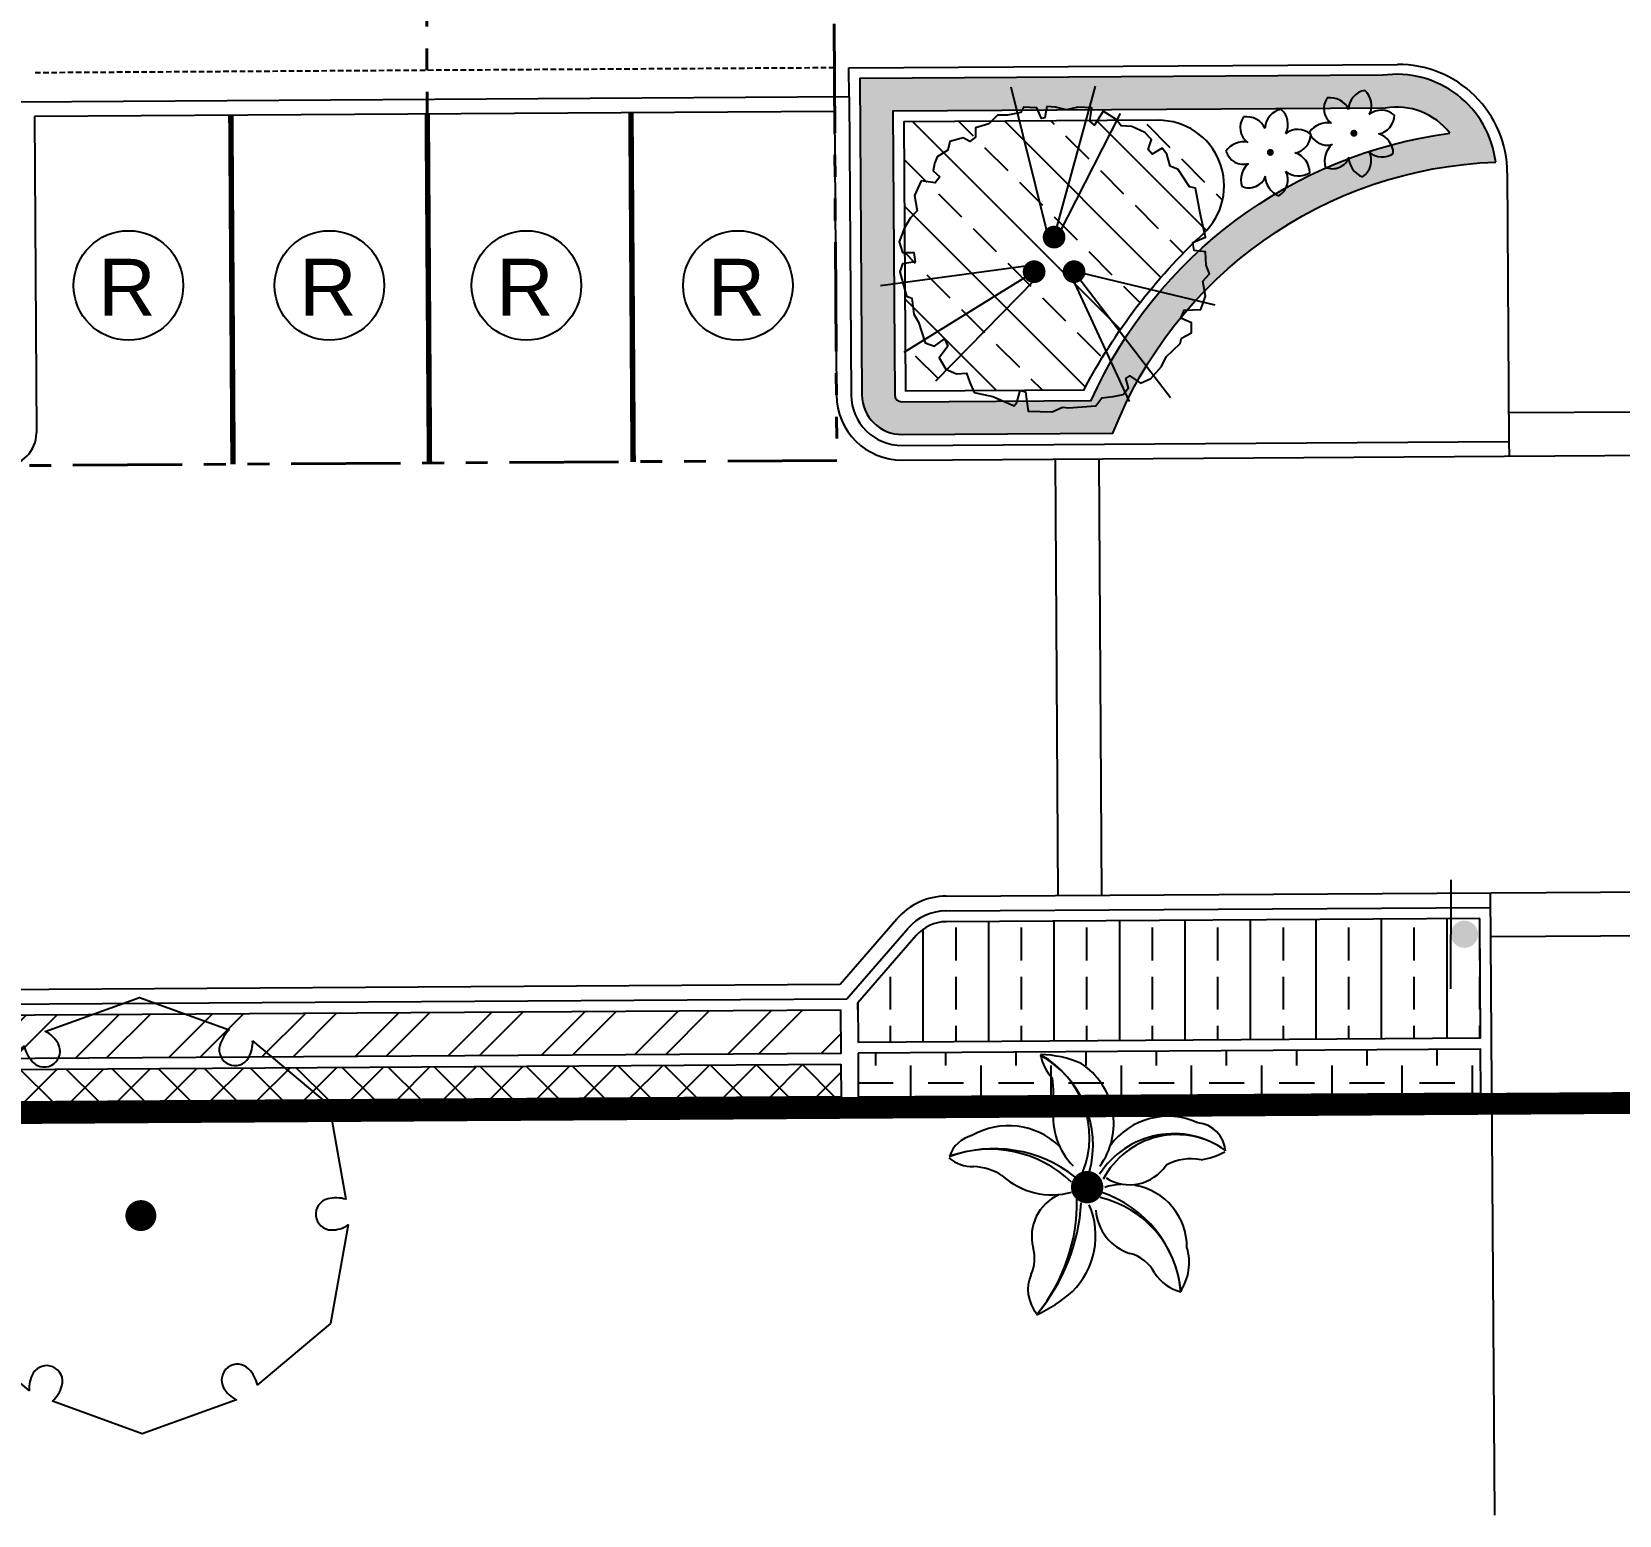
# Model space of a CAD drawing. Header units: feet. Extents: x 919634 to 928945, y 707022 to 708026.
# Drawn here: x 920524.6 to 920597.4, y 707036 to 707104 of the extents above; entities that cross this region are included whole.
import ezdxf
from ezdxf.enums import TextEntityAlignment as Align

# ---------------------------------------------------------------- set-up
doc = ezdxf.new("R2010")
doc.units = ezdxf.units.FT
doc.header["$LTSCALE"] = 20
doc.header["$MEASUREMENT"] = 0
for name, pattern in [('PHANTOM2', [1.25, 0.625, -0.125, 0.125, -0.125, 0.125, -0.125]), ('Site Plan$0$HIDDEN2', [0.1875, 0.125, -0.0625]), ('Site Plan$0$PHANTOM2', [1.25, 0.625, -0.125, 0.125, -0.125, 0.125, -0.125])]:
    doc.linetypes.add(name, pattern=pattern)
doc.layers.add('-u-site-propline', color=7, linetype='PHANTOM2', true_color=0xd10000)
for name, color, linetype in [('-u-site-xref', 7, 'Continuous'), ('L-002', 15, 'Continuous'), ('LK-SHRB-035M', 4, 'Continuous'), ('LK-SHRB-TRNK', 3, 'Continuous'), ('LK-TREE-013M', 6, 'Continuous'), ('LK-TREE-025M', 2, 'Continuous'), ('LK-TREE-035M', 123, 'Continuous'), ('LK-TREE-050M', 2, 'Continuous'), ('LK-TREE-TRNK', 32, 'Continuous'), ('LP-PATT-GRND', 251, 'Continuous'), ('LP-PATT-SHAR', 4, 'Continuous'), ('LP-SHAR-BRDR-CONT', 123, 'Continuous'), ('LP-SHRB', 7, 'Continuous'), ('LP-TREE', 15, 'Continuous'), ('Site Plan$0$-u-site-parking_overhang', 252, 'Site Plan$0$HIDDEN2'), ('Site Plan$0$SP-PARKING DESIGNATION', 254, 'Continuous'), ('Site Plan$0$SP-SIGNAGE', 4, 'Continuous')]:
    doc.layers.add(name, color=color, linetype=linetype)
for name, color, linetype, lineweight in [('Site Plan$0$SP-CURB', 3, 'Continuous', 25), ('Site Plan$0$SP-LOT LINES', 252, 'Site Plan$0$PHANTOM2', 40), ('Site Plan$0$SP-PARKING-STRIPE', 252, 'Continuous', 25), ('Site Plan$0$SP-SIDEWALK', 2, 'Continuous', 25)]:
    doc.layers.add(name, color=color, linetype=linetype, lineweight=lineweight)
doc.layers.get('-u-site-xref').off()
doc.styles.add('Site Plan$0$ARIAL', font='arial.ttf')

# ---------------------------------------------------------------- blocks, each defined once
blk = doc.blocks.new('Site Plan')
at = {"layer": 'Site Plan$0$SP-SIGNAGE'}
h = blk.add_hatch(color=256, dxfattribs=at)
edge = h.paths.add_edge_path()
edge.add_arc((920590.2769432904, 707062.6299350904), 0.6250000000000013, 629.8343584087904, 989.8343584087905)
at = {"layer": 'Site Plan$0$-u-site-parking_overhang', "ltscale": 0.1}
blk.add_line((920561.4048539554, 707102.3325791925, 0.01051827770672093), (920524.7388227654, 707102.1027405844, 0.01051827770672093), dxfattribs=at)
at = {"layer": 'Site Plan$0$SP-CURB'}
for p, q in [((920562.0831193626, 707101.0034713262), (920524.0771936765, 707100.7652336776)), ((920562.0831193626, 707101.0034713262), (920562.168733827, 707087.3454412459)), ((920561.4173905778, 707100.3326184845), (920524.7513593878, 707100.1027798767)), ((920524.7513593878, 707100.1027798767), (920524.842242691, 707085.6042147337)), ((920561.4173006304, 707100.3343359896), (920561.4987469898, 707087.3412414774)), ((920564.5132932166, 707085.0300921866), (920592.3156350178, 707085.20436934)), ((920564.5174929851, 707084.3601053491), (920626.1219970471, 707084.7462691361)), ((920592.3156350177, 707085.20436934), (920592.3198347862, 707084.5343825024)), ((920571.5173554627, 707084.4039835274), (920571.6427114588, 707064.4060079645)), ((920573.5173161705, 707084.4165201498), (920573.6426721667, 707064.4185445869)), ((920566.5199303075, 707064.3738961475), (920624.3705981399, 707064.7365292582)), ((920566.5153950973, 707063.7038545555), (920591.4671238689, 707063.8602628281)), ((920561.6680705692, 707060.3417724171), (920564.2739947229, 707063.3414281823)), ((920561.9751939983, 707059.6736844374), (920564.7797951482, 707062.9020354992)), ((920466.3365205397, 707059.744192858), (920561.6680705692, 707060.3417724171)), ((920466.0390333157, 707059.072314916), (920561.9751939983, 707059.6736844374))]:
    blk.add_line(p, q, dxfattribs=at)
for centre, radius, start, end in [((920564.4986880516, 707087.3600464109), 3, 180.3591501261928, 270.359150126181), ((920564.4986880516, 707087.3600464109), 2.33, 180.3591501263284, 270.3591501261737), ((920523.34227216, 707085.5948122668), 1.5, 270.359150126983, 0.3591501269830389), ((920566.5387352408, 707061.3739550855), 3, 90.35915012580013, 139.0178126883801), ((920566.5387352408, 707061.3739550855), 2.33, 90.35915012580013, 139.0178126883801)]:
    blk.add_arc(centre, radius, start, end, dxfattribs=at)
at = {"layer": 'Site Plan$0$SP-LOT LINES', "ltscale": 0.4}
for p, q in [((920542.8512336086, 707084.2255772054, 0.01051827770671735), (920542.2870856039, 707174.2238090605, 0.01051827770671735)), ((920560.9533894068, 707174.3408175596, 0.01051764219660962), (920561.5175374111, 707084.3425857045, 0.01051764219660962)), ((920561.5175374111, 707084.3425857045, 0.01051827770671735), (920466.1860730145, 707083.7450066822, 0.01051827770671735))]:
    blk.add_line(p, q, dxfattribs=at)
at = {"layer": 'Site Plan$0$SP-PARKING DESIGNATION'}
for centre in [(920529.0582215067, 707092.3593842747), (920538.2661731939, 707092.3593842747), (920547.2923888947, 707092.3593842747), (920556.9849649222, 707092.3593842747)]:
    blk.add_circle(centre, 2.510723853571849, dxfattribs=at)
at = {"layer": 'Site Plan$0$SP-PARKING-STRIPE', "const_width": 0.25}
for points in [[(920533.7511360481, 707100.1588874374), (920533.8515618765, 707084.1592789972)], [(920533.8515623563, 707084.1592026103), (920533.7511360486, 707100.1588874374)], [(920542.7509587632, 707100.2153772356), (920542.8513845915, 707084.2157687955)], [(920552.0841082458, 707100.2739592484), (920552.1845345541, 707084.274274422)]]:
    blk.add_lwpolyline(points, dxfattribs=at)
at = {"layer": 'Site Plan$0$SP-SIDEWALK'}
for p, q in [((920562.0748021253, 707102.3303157721), (920587.2065109739, 707102.4911922981)), ((920562.083208496, 707100.989251936), (920562.0748021253, 707102.3303157721)), ((920592.2384187705, 707097.5226362936), (920592.3156350179, 707085.2043693399)), ((920592.307298164, 707086.5343432103), (920598.3071802877, 707086.5719530772)), ((920591.6723311387, 707036.0066754128), (920591.4641988655, 707064.5202576561)), ((920591.476596198, 707062.520296075), (920599.4764420047, 707062.570442583))]:
    blk.add_line(p, q, dxfattribs=at)
blk.add_ellipse((920587.2385170008, 707097.4912947378), major_axis=(0.03134155576117337, -4.999901769682765), ratio=1, start_param=1.570796326794897, end_param=3.141725550493029, dxfattribs=at)
at = {"layer": 'Site Plan$0$SP-SIGNAGE'}
blk.add_line((920589.6447253003, 707060.1341273953), (920589.6591665039, 707065.1293565206), dxfattribs=at)
at = {"layer": 'Site Plan$0$SP-PARKING DESIGNATION', "style": 'Site Plan$0$ARIAL'}
for p in [(920528.9901818701, 707090.9804229245, 6.148252897075768e-08), (920538.1981335573, 707090.9804229245, 6.148252897075768e-08), (920547.2243492581, 707090.9804229245, 6.148252897075768e-08), (920556.9169252856, 707090.9804229245, 6.148252897075768e-08)]:
    blk.add_text('R', height=2.6, dxfattribs=at).set_placement(p, align=Align.CENTER)
blk = doc.blocks.new('TREE-DCID-208')
at = {"layer": 'LK-TREE-013M'}
for p, q in [((0.002221570140164886, 0.07526916604220446), (0.1384640377961546, 0.5735920751646688)), ((-0.08357114908488938, -0.01907001246294726), (-0.5703501843774461, -0.08595924322074211)), ((0.06807861270371518, -0.03879857771401873), (0.3865055728904849, -0.4537296575174707))]:
    blk.add_line(p, q, dxfattribs=at)
at = {"layer": 'LK-TREE-025M'}
for p, q in [((0.0169001688407775, 0.08193974536763449), (0.2215828070808925, 0.4828385083112892)), ((-0.06363547242332857, -0.03879857771402584), (-0.4940948966684005, -0.3050713589170471)), ((0.06975625504964, -0.03722901165738079), (0.5328601105064195, -0.1485639667604062))]:
    blk.add_line(p, q, dxfattribs=at)
at = {"layer": 'LK-TREE-035M'}
for p, q in [((-0.02005751114171517, 0.0867583569020951), (-0.1398999960654237, 0.5698059130878619)), ((-0.06325704160082068, -0.06793503654282063), (-0.3886505299504392, -0.4000236229624932)), ((0.06440541863156568, -0.06468155249014274), (0.2503172832317091, -0.4675737802074593))]:
    blk.add_line(p, q, dxfattribs=at)
at = {"layer": 'LK-TREE-050M'}
blk.add_lwpolyline([(-0.02219505694012014, 0.506330893438431), (-0.02876835268443756, 0.4691044196097351), (-0.03972384559159536, 0.4669146298792413), (-0.05506153566167882, 0.5019513075227309), (-0.09888350729042372, 0.5041411004805809), (-0.1076479016161898, 0.486622760045158), (-0.1514698732449347, 0.4778635914411211), (-0.1843363519664933, 0.4778635914411211), (-0.2128206335251832, 0.4493962894438184), (-0.2566426051539281, 0.4362575349240885), (-0.2566426051539281, 0.4056004399689357), (-0.2763624923868804, 0.3902718924913557), (-0.2982734833844347, 0.4034106470110856), (-0.3420954550131796, 0.3902718924913557), (-0.348668750757497, 0.361804590494053), (-0.3837263280605043, 0.3399066673702862), (-0.3924907223862419, 0.3180087410191703), (-0.3968729195491107, 0.2939210249375606), (-0.3749619337347383, 0.2742128915442876), (-0.3902996238048217, 0.2545047613783709), (-0.4363126940149868, 0.2610741370245577), (-0.4582236798293593, 0.2128987048613311), (-0.4494592855036217, 0.1625334765129054), (-0.4713702713179941, 0.1384457604312956), (-0.4910901585509464, 0.1055988757456561), (-0.5086189472024216, 0.05961323331292334), (-0.4976634542952638, 0.02457655244207757), (-0.4604147784108079, 0.02457655244207757), (-0.4560325812479391, -0.006080539285719055), (-0.4976634542952638, -0.01264991815926919), (-0.5064278486210014, -0.03892742719872189), (-0.484516862806629, -0.1199497472749442), (-0.4669880741551253, -0.1265191261484873), (-0.4604147784108079, -0.1790741442274069), (-0.4450770883407529, -0.2053516532668596), (-0.4231661025263804, -0.2732352188233591), (-0.3924907223862419, -0.284184180385239), (-0.3596242436646833, -0.2600964643036292), (-0.348668750757497, -0.284184180385239), (-0.3771530323161869, -0.3236004439444287), (-0.3552420465018145, -0.3608269177731245), (-0.3201844691988072, -0.3761554652506973), (-0.2873179904772485, -0.3739656722928544), (-0.2763624923868804, -0.4046227672480072), (-0.2610248023167969, -0.4374696519336538), (-0.1996740420365484, -0.4506084064533837), (-0.1295588874305622, -0.4812655014085294), (-0.1207944931047962, -0.4703165398466496), (-0.1098390001976099, -0.4309002762874599), (-0.0923102115461063, -0.4352798589758038), (-0.08573691580178888, -0.4834552943663795), (-0.08354581722036869, -0.4987838418439594), (-0.004666268288616493, -0.5009736348018095), (0.0303913090143908, -0.4856450873242295), (0.05011119624734306, -0.4878348802820796), (0.1399462380862815, -0.4812655014085294), (0.1596661253192053, -0.4549879923690767), (0.1969148012036612, -0.4506084064533837), (0.2297812799252199, -0.4440390308071898), (0.2473100685767236, -0.4221411044560739), (0.2385456742509859, -0.3914840127282773), (0.2516922657395924, -0.3827248408968842), (0.2867498430425997, -0.4068125569784939), (0.3218074203456069, -0.3914840127282773), (0.3568649976486142, -0.3520677459417314), (0.3722026877186693, -0.3192208612560847), (0.4182157579288628, -0.2754250117812092), (0.4225979550917316, -0.2579066713457792), (0.4554644338132903, -0.2403883309103563), (0.4554644338132903, -0.2075414462247096), (0.420406856510283, -0.1922128987471368), (0.4313623494174976, -0.165935389707677), (0.4861398139534288, -0.1637455967498269), (0.5014775040234838, -0.1199497472749442), (0.4927131096977462, -0.06958452215387467), (0.5146240955121186, -0.04549680284490876), (0.5036686026049324, -0.01702950407495507), (0.5014775040234838, 0.02676634539992051), (0.4642288281390563, 0.0311459313156206), (0.4598466309761875, 0.0574234403550804), (0.5014775040234838, 0.07494178079049618), (0.4839487153719801, 0.1537743079088756), (0.4686110253019251, 0.236986420942948), (0.4488911380689729, 0.241366006858641), (0.4116424621845454, 0.2983006108532535), (0.3853492792072757, 0.3092495724151334), (0.3743937863001179, 0.3486658359743231), (0.3590560962300344, 0.368373969367596), (0.3261896175084757, 0.3486658359743231), (0.3130430260198409, 0.3639943834518959), (0.3239985189270271, 0.3968412713648988), (0.3020875331126547, 0.4209289874465156), (0.2582655614839098, 0.4406371176124253), (0.2232079841809025, 0.4428269105702753), (0.2056791955293988, 0.4647248369213912), (0.1640483224820741, 0.491002345960851), (0.1355640409234127, 0.4450167035281254), (0.1202263508533292, 0.4581554580478553), (0.1267996465976466, 0.5019513075227309), (0.08078657638745312, 0.5041411004805809), (0.04353790050302564, 0.4953819286491949), (0.006289224618569733, 0.5041411004805809)], close=True, dxfattribs=at)
at = {"layer": 'LK-TREE-TRNK', "const_width": 0.03749999999999999}
for points in [[(-0.01652842985981806, 0.07526916604221157, 1), (0.02097157014017625, 0.07526916604221157, 1)], [(-0.08238547242333993, -0.03879857771403294, 1), (-0.04488547242334562, -0.03879857771403294, 1)], [(0.04932861270370381, -0.03879857771402584, 1), (0.08682861270369813, -0.03879857771402584, 1)]]:
    blk.add_lwpolyline(points, format="xyb", close=True, dxfattribs=at)
blk = doc.blocks.new('SHRUB-TROP-021')
at = {"layer": 'LK-SHRB-035M'}
for centre, radius, start, end in [((-0.1695433585495323, 0.3541073003526698), 0.2609290315766107, 144.5008027595009, 233.9817316949567), ((-0.3404575688343812, 0.2125282054285194), 0.2960238089511707, 25.25543527769498, 98.06171615817009), ((0.2050029450502109, 0.3360133686508497), 0.2813606815162891, 99.81236474148636, 178.8039190745492), ((-0.04115086955115999, 0.3981602491172147), 0.2924923688075597, 334.3201672926311, 47.34071649546451), ((0.3917317984839173, 0.04449209637533258), 0.2835755491196986, 49.13242841121446, 128.6055972661265), ((0.300101942051441, 0.2629031987627179), 0.2772053496805089, 280.4099225770028, 359.1805488834527), ((-0.372045348889344, -0.1722885144896793), 0.3231601176720892, 80.77017386270857, 144.1242211206259), ((-0.3819481711535531, 0.09298500412337418), 0.2631323076318442, 196.763254795117, 285.6734831794185), ((-0.09337966430986455, -0.4001811930455723), 0.3267013662609426, 131.7923032997169, 194.9508527616941), ((0.2642978576375157, -0.2912204918370485), 0.2979705563696382, 0.134352978046978, 72.07680648065515), ((-0.3066464151774113, -0.2466404376100435), 0.2589249086668167, 246.7100301005974, 338.3841968309644), ((0.2361128504607422, -0.3297749434067505), 0.3126474042495261, 182.1854245426471, 248.8532188837066), ((-0.02858895321833188, -0.3892367454438812), 0.2774207412489536, 303.201535627163, 25.53239975520598), ((0.4033293609324602, -0.0342472910201792), 0.3015592417502548, 232.0190087908792, 301.8066719822189)]:
    blk.add_arc(centre, radius, start, end, dxfattribs=at)
at = {"layer": 'LK-SHRB-TRNK', "const_width": 0.05}
blk.add_lwpolyline([(-0.02268510699350657, 0.01050647042030661, 1), (0.02268510699352078, -0.01050647042029951, 1)], format="xyb", close=True, dxfattribs=at)
blk = doc.blocks.new('TREE-SIMP-027')
at = {"layer": 'LK-TREE-050M'}
blk.add_lwpolyline([(0.2708140598051045, 0.423756300677276), (0.4562631228982923, 0.2672916868068853), (0.4966287288713147, 0.03959175445825025, 0.1271889369582335), (0.4527393093368062, 0.04066132158020963, 0.8753183136220222), (0.461373180727179, -0.03489912122385164, 0.1490760554437799), (0.5023907513027837, -0.02265370515456766), (0.4596129524443029, -0.2614896118364811), (0.2826018295768904, -0.4102972182225884, 0.1271889369582343), (0.2615833921082924, -0.3717530823873645, 0.8753183136220385), (0.2004630648139596, -0.4170104557464569, 0.1490760554437781), (0.2315766914976791, -0.4464100058318223), (0.003349829546010596, -0.5287812986433451), (-0.2140268992944243, -0.4498889726808173, 0.1271889369582332), (-0.1911559172284854, -0.4124144039675528, 0.8753183136220306), (-0.260910115913191, -0.3821113345225839, 0.1490760554437717), (-0.2708140598050761, -0.4237563006772334), (-0.4562631228982639, -0.2672916868068427), (-0.4966287288712863, -0.03959175445820762, 0.1271889369582335), (-0.4527393093367778, -0.040661321580167, 0.8753183136220322), (-0.4613731807271506, 0.03489912122389427, 0.1490760554437723), (-0.5023907513027552, 0.02265370515461029), (-0.4596129524442745, 0.2614896118365237), (-0.282601829576862, 0.410297218222631, 0.1271889369582334), (-0.261583392108264, 0.3717530823874071, 0.8753183136220326), (-0.2004630648139312, 0.4170104557464995, 0.1490760554437743), (-0.2315766914976507, 0.446410005831865), (-0.003349829545982175, 0.5287812986433877), (0.2140268992944527, 0.4498889726808599, 0.1271889369582338), (0.1911559172285138, 0.4124144039675954, 0.8753183136220314), (0.2609101159132194, 0.3821113345226266, 0.1490760554437729)], format="xyb", close=True, dxfattribs=at)
at = {"layer": 'LK-TREE-TRNK', "const_width": 0.03749999999999999}
blk.add_lwpolyline([(-0.01874999999998295, 2.131628207280301e-14, 1), (0.01875000000001137, 2.131628207280301e-14, 1)], format="xyb", close=True, dxfattribs=at)
blk = doc.blocks.new('TREE-PALM-041')
at = {"layer": 'LK-TREE-013M'}
for centre, radius, start, end in [((-0.3720001010839553, 0.1633982030932231), 0.3946546645720077, 344.7767662460449, 61.06918087828702), ((-0.3557800107024036, 0.1912123929162917), 0.3647523954599728, 338.6685595625743, 60.93853459792339), ((0.3341882467089761, -0.1338205829788421), 0.3402027790991649, 54.08927960762809, 147.3792399929219), ((0.345735847686484, -0.1173506063655907), 0.3200904228407903, 54.03427963616576, 152.4700259137816), ((-0.3597265340679598, -0.3546190761911205), 0.5029787695845125, 51.62245845853408, 110.1515818451622), ((-0.3762428748345599, -0.3100897383968757), 0.456426603592083, 46.19810053706463, 109.9457256011484), ((-0.7226320769002825, -0.05830830002738452), 0.6833584335641294, 320.9912903199319, 0.9579518287380175), ((-0.7589573112084338, -0.01726299157020605), 0.7374757485412952, 320.289734410527, 356.6001810902341), ((-0.04039007262139194, -0.4329306432186399), 0.4028327884091354, 4.984854820659012, 76.91433106630018), ((-0.08825263496379421, -0.4507209637926621), 0.4535954247626602, 5.932074235472769, 71.72583644396758)]:
    blk.add_arc(centre, radius, start, end, dxfattribs=at)
at = {"layer": 'LK-TREE-035M'}
for centre, radius, start, end in [((-0.1846703125824263, 0.1099836142084385), 0.4015795507720148, 66.30428091647485, 89.2587755891199), ((-0.01224742359372044, 0.5395139502523918), 0.1700019813296681, 190.3648824644931, 224.1150875254641), ((-0.1753860951066315, 0.2450049370900587), 0.2780024929228615, 323.8982852846357, 56.82995166977268), ((-0.8160024272200985, 0.3340684748091718), 0.6872459064238372, 357.2418459629196, 7.281689392615421), ((0.1352237847026743, 0.2695692884450267), 0.2666352025494512, 173.2307167638281, 224.6322289046691), ((0.3126471579823544, -0.003261728845778578), 0.2767751410075551, 65.5808511835087, 143.6588378721419), ((0.4153584020736218, 0.1305565764607692), 0.1187767134747549, 4.309482764750429, 84.34210055537733), ((-0.4159287384258903, 0.08228028413945054), 0.1205980544157748, 103.949490436853, 162.4386022652788), ((-0.3034542310599875, -0.04664386010379928), 0.2837860604912572, 46.33436015151633, 119.9192806013734), ((0.4060645058928856, 0.3534959403210607), 0.2501605639862223, 277.8159981576401, 300.0135730388296), ((-0.4444319926324738, 0.2131647580703628), 0.1336970850788915, 228.2207110762874, 272.7252192577104), ((-0.4501784669753874, -0.1470504408027296), 0.2269922223874085, 57.70628849375749, 86.94353297128266), ((0.1635472238890259, 0.1788427006183682), 0.1696018012809064, 237.7456378087568, 326.3428075352856), ((0.4014340550182567, -0.09356567294122442), 0.2029395839915697, 79.0208111955847, 118.4618557265303), ((-0.1359969818801972, 0.2578830844785713), 0.2874109908967901, 227.8406651239947, 285.3885791541096), ((0.1424639717921536, -0.2322170046852676), 0.2429536356617547, 93.04273322661936, 107.8907388375017), ((0.1424639717921536, -0.2322170046852676), 0.2429536356617547, 359.9177546433144, 79.84312436027638), ((-0.03908464121343513, -0.1903690957655257), 0.17496919302517, 113.9028067890646, 194.262204784065), ((-0.2691921133324229, -0.188228417281735), 0.3018404628052165, 314.7283526556522, 23.33723518404131), ((0.2198894997686693, -0.07769051944935512), 0.1862759094385831, 183.6257716349712, 252.7755832007347), ((-0.3583120795778143, -0.2747798158623738), 0.1552468162311555, 336.5198443062374, 15.43009549067513), ((0.1900078985063374, -0.2907720176543904), 0.203894153378254, 326.1720584875999, 16.58712093933369), ((0.1249626041754084, -0.4041746413631628), 0.153792794085995, 28.2288244625194, 75.01416279318904), ((-0.0843684182544564, -0.3953670706492218), 0.1440668918426463, 155.9413198106372, 219.7740130270225), ((0.4014322046977838, -0.2421414856262558), 0.1668673461453525, 212.3504327989154, 256.3272044214457), ((-0.4341523985469564, 0.02564235427329464), 0.5708483742134385, 294.7573737119525, 311.3826887409983)]:
    blk.add_arc(centre, radius, start, end, dxfattribs=at)
at = {"layer": 'LK-TREE-TRNK', "const_width": 0.0625}
blk.add_lwpolyline([(-0.0261093559890071, 0.01717160533669926, 1), (0.0261093559890071, -0.01717160533669926, 1)], format="xyb", close=True, dxfattribs=at)

msp = doc.modelspace()

# ---------------------------------------------------------------- block references
at = {"layer": '-u-site-xref'}
msp.add_blockref('Site Plan', (0, 0), dxfattribs=at)

# ---------------------------------------------------------------- next in the draw order: hatches: boundary and pattern name
at = {"layer": 'LP-PATT-GRND'}
h = msp.add_hatch(dxfattribs=at)
h.set_pattern_fill('LAFX-C230-CHIPSCRATCH', color=256, scale=10, angle=90, pattern_type=2)
h.set_pattern_definition([(96.17017509502999, (920557.8538047549, 707088.1114323062), (30.00000000001826, -280.0000000001584), [0.6762600000000001, -371.479618502]), (96.63251461514, (920552.1114047549, 707089.7831323063), (30.00000000005758, -260.0000000004334), [0.78664, -432.110577544]), (98.36588612402998, (920557.9810047549, 707088.2749323063), (9.99999999999824, -70.00000000001234), [0.62448, -343.032329809]), (100.8855270547, (920554.4194047549, 707092.6724323062), (40.00000000016262, -210.0000000000291), [0.48112, -264.282930084]), (102.094757077, (920552.2384047549, 707089.8558323062), (9.999999999994358, -50.00000000002232), [0.78053, -142.397682057]), (102.2004687274, (920557.1088047549, 707092.1999323063), (29.99999999996123, -139.9999999995915), [0.68788, -377.861982976]), (102.8750015596, (920557.2360047549, 707092.2545323062), (49.99999999997007, -220.0000000000911), [0.6523999999999999, -358.3740567199999]), (108.4349488229, (920554.7465047549, 707087.9660323063), (-3.841428877090303e-12, -10.00000000000512), [0.5171699999999999, -31.105606831]), (109.9831065219, (920554.6556047549, 707092.6906323063), (9.999999999992896, -29.99999999998114), [0.42538, -116.621615351]), (110.5560452196, (920558.8896047549, 707096.9790323062), (10.00000000002559, -30.00000000003855), [0.62103, -84.81900822010002]), (111.2505055071, (920557.9992047548, 707093.8535323063), (49.99999999988304, -129.9999999999208), [0.7019, -192.430179495]), (111.8014094864, (920557.5812047549, 707095.3981323063), (10.00000000002615, -29.9999999999925), [0.58714, -53.2645091486]), (115.6410058243, (920554.9464047549, 707087.9842323062), (109.9999999999661, -229.9999999999854), [0.50391, -276.8045815309999]), (115.6410058243, (920557.7630047549, 707095.4345323063), (109.9999999999661, -229.9999999999854), [0.50391, -276.8045815309999]), (116.5650511771, (920553.5108047549, 707088.0023323062), (-10.00000000000478, 9.999999999997097), [1.0565, -21.3042297141]), (117.2553283749, (920558.7987047549, 707096.8700323063), (9.9999999999965, -20.00000000002952), [0.67455, -370.539672181]), (117.4075754378, (920558.5080047549, 707092.3090323063), (9.99999999998016, -19.99999999997796), [0.5526599999999998, -303.585462117]), (119.3577535428, (920558.1082047549, 707094.0171323062), (50.00000000009329, -90.00000000013418), [0.66717, -182.908428953]), (122.0053832081, (920558.3990047548, 707092.2181323062), (29.99999999998492, -49.99999999995106), [0.5142899999999999, -93.825522741]), (124.6951535312, (920553.4745047549, 707088.4203323063), (19.99999999997083, -29.99999999999599), [0.5746299999999999, -157.53924993]), (125.7538872544, (920561.9242047549, 707093.3630323063), (49.99999999997907, -70.00000000006605), [0.5598, -307.498647829]), (126.0273733851, (920561.7970347549, 707093.1449323063), (50.00000000000984, -70.00000000002306), [0.74148, -135.27322799]), (133.6028189727, (920550.5304047549, 707085.9126323062), (190.0000000003203, -200.0000000003617), [0.52697, -289.473026689]), (144.7824070318, (920551.6024047548, 707089.1108323062), (-99.99999999967943, 69.99999999979174), [0.37812, -207.708396182]), (146.9761324442, (920551.7114047549, 707089.2198323063), (-170.0000000003255, 110.0000000002261), [0.43346, -238.103751104]), (150.2551187031, (920550.5854047548, 707086.2397223063), (-20.00000000004322, 10.00000000000814), [0.43951, -80.1830676909]), (163.4429286244, (920560.6159047548, 707092.0909323063), (-270.0000000000688, 79.99999999983302), [0.70143, -385.303752249]), (163.539985188, (920556.5091047549, 707089.2198323063), (-170.0000000001469, 49.99999999991471), [0.83371, -457.969076688]), (163.7397952917, (920556.0730047548, 707094.0534323063), (-70.00000000000418, 19.99999999998539), [0.45429, -249.545712663]), (163.8865817669, (920556.4728047549, 707089.0563323062), (-70.00000000000053, 20.00000000001471), [0.8511599999999999, -467.5503815979999]), (164.5778386813, (920556.1457047549, 707094.2351323062), (-109.9999999995936, 29.99999999980836), [0.5466599999999999, -300.2855221319999]), (169.5625246489, (920559.3984047548, 707089.6014323062), (-109.9999999996751, 19.9999999999044), [0.7021299999999998, -385.691446883]), (171.8698976458, (920559.4711047548, 707095.0165323062), (-9.999999999997915, 1.051303658781902e-11), [0.8994400000000001, -69.8112350807]), (172.146686698, (920559.3620047548, 707089.8013323062), (-220.0000000003102, 30.00000000012762), [0.53196, -292.213660848]), (174.2894068625, (920552.9657047548, 707085.7854323062), (-10.00000000000011, 6.389503580320761e-14), [0.5478599999999999, -99.95089246349998]), (174.559667969, (920554.1832047548, 707086.8030323063), (-110.0000000003845, 10.00000000002594), [0.76666, -210.183574948]), (175.2363583093, (920553.0202047549, 707085.9489723062), (-10.00000000000117, -4.070020396388562e-12), [0.43763, -119.978318273]), (175.3331416286, (920559.2894047549, 707094.9438323063), (-370.0000000000084, 29.99999999974646), [0.8933699999999999, -490.7365771029999]), (175.3645365731, (920554.1650047549, 707091.6911323062), (-250.0000000000108, 19.99999999998941), [0.67455, -370.539672181]), (176.054813771, (920560.6704047548, 707091.9092323063), (-150.0000000004044, 9.999999999928988), [1.0565, -289.632387014]), (176.1859251657, (920560.1434047548, 707093.6537323062), (-10.00000000000392, 1.683710428731311e-12), [0.5463499999999999, -149.78660889]), (177.3369992339, (920554.1287047549, 707086.6940323062), (-220.0000000002948, 10.00000000014053), [0.78222, -429.6826460520001]), (178.3634229584, (920560.1434047548, 707093.5265323062), (-10.00000000000306, -3.06120930616901e-12), [0.63626, -349.506566189]), (181.3639275316, (920561.8152047548, 707095.1074323063), (9.999999999998643, -6.544642959647517e-13), [0.76342, -419.35561173]), (183.4682292589, (920561.5789747549, 707094.9802323063), (169.9999999996823, 9.999999999929102), [0.60076, -330.004745519]), (186.5819446552, (920559.8890047548, 707098.3060323063), (90.0000000000428, 10.00000000003935), [0.47559, -261.249453069]), (186.7098368078, (920556.2365047549, 707091.6548323062), (89.99999999995987, 10.00000000006379), [0.3110499999999999, -170.861381821]), (186.7098368078, (920555.9640047549, 707089.1290323063), (89.99999999995987, 10.00000000006379), [0.3110499999999999, -170.861381821]), (187.3523793599, (920555.2008047549, 707090.7644323063), (79.99999999997496, 10.00000000000708), [0.56799, -312.002005805]), (187.7651660184, (920556.9998047549, 707087.3481323062), (149.9999999997006, 19.99999999989166), [0.40347, -221.632560479]), (188.6156481842, (920559.9980047549, 707098.4690323062), (200.0000000001857, 30.00000000015621), [0.6065, -333.159881996]), (189.0902769208, (920555.0736047549, 707090.6190323062), (189.9999999996422, 29.99999999986652), [0.46007, -252.719712555]), (189.1623470457, (920557.1451047548, 707087.2028323063), (249.9999999998704, 39.99999999988212), [0.5706, -313.435772893]), (189.6887865604, (920557.9083047549, 707091.0915323063), (59.99999999995016, 10.00000000002743), [0.75581, -415.176875051]), (189.7275785514, (920562.3058047548, 707095.3620323063), (59.99999999999588, 9.999999999997636), [0.6452999999999999, -354.460338149]), (190.539183729, (920557.8538047549, 707090.9279323063), (269.9999999999534, 50.00000000180336), [0.7947799999999999, -436.583772418]), (192.994616792, (920554.0923047549, 707092.0364323063), (89.99999999997969, 20.00000000013304), [0.48488, -132.931764718]), (195.945395901, (920556.2184047549, 707089.2016323062), (39.99999999998094, 10.00000000004902), [0.2645799999999999, -72.53651795419998]), (196.504361382, (920551.7114047549, 707087.2028323063), (169.9999999997914, 50.00000000072868), [0.51171, -281.090842904]), (196.699244234, (920556.9452047548, 707095.1619323062), (69.99999999999083, 20.0000000000048), [0.3794299999999999, -104.023633166]), (198.434948823, (920556.5818047549, 707095.0529323063), (10.00000000000512, 1.361183218152947e-11), [0.11493, -31.507849986]), (198.434948823, (920555.2371047549, 707093.1449323063), (10.00000000000512, 1.361183218152947e-11), [0.22985, -31.3929233703]), (198.434948823, (920553.4018047549, 707086.4759523063), (10.00000000000512, 1.361183218152947e-11), [0.11493, -31.507849986]), (200.55604522, (920555.0191047549, 707093.0722323062), (29.99999999996874, 10.00000000023503), [0.46577, -84.97426552839998]), (200.85445804, (920556.6182047549, 707091.8002323062), (79.99999999980065, 30.00000000059687), [0.40835, -224.313697015]), (202.109448344, (920559.1985047548, 707095.1801323063), (49.99999999988172, 20.00000000020357), [0.6276399999999999, -344.77068045]), (202.166345822, (920555.8734047549, 707086.2760323063), (49.99999999998452, 19.99999999991003), [0.5297999999999999, -291.017809221]), (202.932100438, (920555.3825047548, 707086.0761723062), (189.9999999994623, 80.00000000137501), [0.513, -281.798881414]), (204.44395478, (920559.4347047549, 707097.9060323063), (90.00000000030764, 39.99999999935265), [0.21957, -120.610892745]), (205.016893478, (920553.0202047549, 707090.9824323063), (129.9999999998764, 59.99999999966665), [0.3007899999999999, -165.228661834]), (205.463345062, (920552.0934047549, 707087.3845323062), (189.9999999999267, 90.00000000048611), [0.42266, -232.171408835]), (206.565051177, (920553.6199047549, 707086.5849323063), (-10.00000000001455, -9.999999999987327), [0.2438, -22.1168836071]), (206.565051177, (920559.5801047549, 707093.4538323062), (-10.00000000001455, -9.999999999987327), [0.48759, -21.8730874392]), (206.565051177, (920556.2002047548, 707086.4396023062), (-10.00000000001455, -9.999999999987327), [0.36569, -21.9949855231]), (206.565051177, (920551.2214047549, 707087.0574323062), (-10.00000000001455, -9.999999999987327), [0.48759, -21.8730874392]), (207.216111557, (920555.9276047549, 707091.6185323063), (20.00000000007996, 9.999999999905919), [0.7151799999999999, -392.858191485]), (208.610459666, (920559.5983047548, 707095.3981323063), (19.99999999999989, 10.00000000001496), [0.45538, -124.84426454]), (209.054604099, (920554.5829047549, 707092.9086323063), (19.99999999999841, 9.999999999965011), [0.37417, -102.582127458]), (210.379126011, (920560.1071047549, 707093.7627323063), (120.000000000805, 69.99999999943704), [0.61084, -335.543882938]), (210.379126011, (920552.7476047549, 707090.8552323063), (120.0000000008055, 69.99999999943617), [0.61084, -335.543882938]), (212.005383208, (920561.6153147549, 707093.2539323063), (50.00000000000342, 29.99999999989764), [0.5142899999999999, -93.825522741]), (212.005383208, (920554.0015047549, 707089.8013323062), (50.00000000000342, 29.99999999989764), [0.17143, -94.16838179400001]), (212.471192291, (920553.2924047549, 707086.4396323062), (79.99999999984516, 50.0000000001976), [0.2369, -130.147120816]), (213.11134196, (920558.3808047549, 707088.9654323063), (200.0000000009927, 129.9999999987979), [0.49897, -274.091632218]), (213.690067526, (920555.6551047548, 707089.0926323063), (19.99999999999098, 9.999999999998765), [0.58966, -35.4658484915]), (213.94358702, (920562.5602337549, 707093.8899323063), (30.00539993196277, 19.99189773183405), [1.139, -589.623198757]), (214.992020199, (920560.2888047548, 707093.8899323063), (29.99999999981498, 20.00000000020945), [0.22181, -121.843744812]), (215.537677792, (920561.1792047549, 707092.9813323063), (30.00000000000514, 20.00000000002126), [0.62527, -85.39798428080002]), (215.837652954, (920559.1440047548, 707093.2357323063), (70.00000000023506, 49.99999999965438), [0.40347, -221.632560479]), (216.253837737, (920557.9628047548, 707088.6928323063), (110.0000000003555, 79.99999999895189), [0.33801, -185.67274306]), (216.46923439, (920554.9100047549, 707085.8762923062), (189.9999999998579, 139.9999999996287), [0.5197200000000001, -285.487275501]), (217.405356631, (920553.8561047548, 707089.7104323063), (40.00000000020457, 29.99999999970763), [0.38889, -213.620458648]), (217.998732443, (920558.6170047548, 707094.9438323063), (89.99999999917995, 70.00000000061009), [0.73791, -405.34090424]), (219.957548931, (920561.6698347549, 707095.2527323063), (59.99999999982756, 50.00000000015977), [0.87714, -481.82359612]), (220.462227492, (920558.2899047548, 707096.4160323063), (270.0000000003859, 229.9999999995692), [0.81204, -446.0660152560001]), (221.34777722, (920556.6727047549, 707089.6014323062), (79.99999999942885, 70.00000000025464), [0.60514, -332.411375362]), (222.137594774, (920559.8163047548, 707098.2510323062), (100.0000000001221, 90.00000000046462), [0.51461, -282.681435662]), (222.709389957, (920556.9089047549, 707089.8195323063), (120.0000000007417, 109.9999999992859), [0.3214900000000001, -176.596573592]), (222.797401838, (920557.6721047548, 707095.8890323063), (130.0000000003732, 119.9999999993618), [0.66865, -367.298738157]), (222.878903603, (920558.8169047548, 707092.9995323062), (130.0000000003482, 119.9999999988971), [0.6943300000000001, -190.355399955]), (223.152389734, (920555.5279047549, 707093.4174323062), (149.9999999997211, 139.9999999997142), [0.39853, -218.91859003]), (223.781124765, (920557.6903047549, 707088.4930323063), (229.9999999992195, 220.0000000002621), [0.6040499999999999, -331.8113543399999]), (225, (920554.3285047548, 707087.6026323063), (-1.722546424199225e-15, -10.0000000000064), [0.17989, -13.9622470161]), (225, (920552.8930047549, 707087.9115323062), (-1.722546424199225e-15, -10.0000000000064), [0.28268, -13.8594535261]), (225, (920554.2013047548, 707087.4753323062), (-1.722546424199225e-15, -10.0000000000064), [0.10279, -14.0393421337]), (225, (920558.8896047549, 707089.4742323062), (-1.722546424199225e-15, -10.0000000000064), [0.7195499999999999, -13.4225811934]), (225, (920556.3456047549, 707086.5849323063), (-1.722546424199225e-15, -10.0000000000064), [0.20559, -13.9365486436]), (225, (920553.7652047549, 707086.7303323062), (-1.722546424199225e-15, -10.0000000000064), [0.20559, -13.9365486436]), (226.218875235, (920560.6704047548, 707092.6179323063), (-220.0000000002622, -229.9999999992194), [0.6040499999999999, -331.8113543399999]), (226.468800714, (920552.2204047549, 707090.5463323062), (-180.0000000015659, -189.9999999990905), [0.50128, -275.361001513]), (227.290610043, (920557.0543047548, 707092.2726323062), (-109.9999999992867, -120.000000000741), [0.64297, -176.275087055]), (228.012787504, (920559.5438047549, 707090.4191323062), (-80.00000000026074, -89.99999999971345), [0.24447, -134.291768029]), (228.503531645, (920550.3124047549, 707086.1306923062), (-149.9999999994802, -170.0000000006999), [0.63079, -346.500310104]), (229.969740728, (920553.2746047549, 707088.3658323062), (-50.00000000008947, -59.99999999987295), [0.59329, -325.903261346]), (230.063616853, (920559.2348047548, 707097.8150323062), (-49.97783183184799, -60.01846653641535), [1.0191, -481.681672648]), (231.766174823, (920554.2377047549, 707085.0585723063), (-109.9999999987585, -140.0000000006685), [0.76342, -419.35561173]), (232.594643369, (920560.5250047549, 707094.1988323063), (-29.99999999970765, -40.00000000020457), [0.38889, -213.620458648]), (232.594643369, (920553.0929047549, 707086.3124023062), (-29.99999999970765, -40.00000000020457), [0.38889, -213.620458648]), (232.650650955, (920556.4728047549, 707095.0165323062), (-160.0000000010157, -209.9999999986016), [0.86863, -477.148108309]), (233.746162263, (920553.9651047549, 707087.0029323063), (-79.9999999989511, -110.000000000356), [0.33801, -185.67274306]), (234.162347046, (920559.3802047549, 707090.2374323063), (-49.99999999965441, -70.00000000023506), [0.4034699999999999, -221.632560479]), (235.007979801, (920555.9458047549, 707094.3260323063), (-20.00000000020946, -29.99999999981497), [0.22181, -121.843744812]), (235.619655276, (920554.8737047549, 707090.6008323063), (-20.00000000006167, -29.99999999991712), [0.4183399999999999, -229.798949469]), (236.003540852, (920554.0923047549, 707092.1636323063), (-19.98801278740449, -30.00798801671359), [0.9424699999999998, -481.6546721569999]), (236.309932474, (920552.7840047549, 707085.8581223063), (-9.99999999999877, -19.99999999999098), [0.39311, -35.66240324589999]), (236.309932474, (920555.1644047549, 707088.7655323063), (-9.99999999999877, -19.99999999999098), [0.7862199999999999, -35.2692937372]), (236.309932474, (920550.7854047549, 707086.8393323063), (-9.99999999999877, -19.99999999999098), [0.8517399999999999, -35.2037754857]), (237.171458209, (920558.3081047549, 707092.5270323063), (-89.99999999878462, -140.0000000003265), [0.67038, -368.24695702]), (238.815025341, (920555.2916047549, 707091.2914323063), (-30.00000000023586, -49.99999999987617), [0.8071499999999999, -443.37749645]), (239.7435628360001, (920559.1440047548, 707089.9103323063), (-40.00000000059814, -69.99999999971143), [0.50489, -138.419546984]), (240.524110997, (920557.2542047548, 707088.0750323063), (-89.99999999915023, -160.0000000000963), [0.48009, -263.716811055]), (241.557071376, (920560.2524047549, 707092.1818323062), (-69.9999999993508, -130.0000000007661), [0.49599, -272.450896032]), (242.354024636, (920557.0179047548, 707087.6571323063), (-10.00000000008684, -19.99999999994688), [0.4307799999999999, -236.634608601]), (242.447188423, (920556.8180047548, 707087.2755323063), (-10.00000000011721, -19.99999999998691), [0.47141, -258.951026112]), (243.434948823, (920553.5653047549, 707091.3822323063), (9.999999999987331, 10.00000000001455), [0.081265, -22.2794143857]), (243.434948823, (920552.8567047549, 707086.0034923062), (9.999999999987331, 10.00000000001455), [0.16253, -22.1981489964]), (243.434948823, (920554.4921047549, 707085.5673753063), (9.999999999987331, 10.00000000001455), [0.56886, -21.7918220499]), (244.440034828, (920553.5472047549, 707089.4742323062), (-100.0000000006943, -209.9999999997954), [0.4632799999999999, -254.487691681]), (244.653824058, (920557.2178047549, 707092.6179323063), (-80.00000000014793, -169.9999999999026), [0.3820299999999999, -209.855926644]), (244.798876355, (920558.5807047549, 707097.0340323063), (-69.99999999865322, -150.0000000003629), [0.6828200000000001, -187.200119549]), (245.224859431, (920556.4909047548, 707091.9455323062), (-50.00000000026489, -109.9999999997291), [0.78053, -142.397682057]), (246.279604428, (920558.0355047549, 707094.4895323062), (-70.04956293273241, -159.9783070697679), [1.31, -446.46227656]), (246.370622269, (920557.9447047549, 707091.9637323063), (-30.00000000040134, -69.99999999977962), [0.6346999999999999, -174.007788985]), (247.619864948, (920555.6551047548, 707093.7263323063), (-20.00000000002743, -49.99999999996565), [0.3340799999999999, -183.513684266]), (247.750976343, (920554.1287047549, 707087.4027323063), (-19.99999999981668, -50.00000000007987), [0.43193, -237.265355011]), (247.96377306, (920556.3819047549, 707091.9819323063), (-19.99999999986497, -50.00000000003076), [0.82335, -452.2770792170001]), (248.6293777309999, (920555.8186047549, 707094.1443323062), (-69.99999999904112, -180.0000000007254), [0.4488, -246.532977923]), (248.962488975, (920554.7283047548, 707088.1114323062), (-29.99999999940691, -80.00000000021086), [0.2531, -139.030783155]), (249.14554196, (920557.3632047549, 707092.9995323062), (-30.0000000005969, -79.99999999980065), [0.40835, -224.313697015]), (253.810793743, (920554.2559047549, 707092.7269323063), (-19.99999999995832, -69.9999999999778), [0.58658, -322.213671572]), (254.156917882, (920551.8754047549, 707090.1829323063), (-150.2209583871708, -529.9374148536106), [1.3978, -622.220684787]), (255.963756532, (920560.0162047548, 707099.0510323063), (-1.525285623569997e-11, -9.999999999995973), [0.82415, -40.40690339969999]), (258.178511659, (920551.6754047548, 707087.4027323063), (-50.00000000168139, -239.9999999998304), [0.79831, -438.5193469439999]), (258.40782459, (920557.6903047549, 707091.3822323063), (-9.999999999748123, -50.0000000000628), [0.72344, -397.3971401869999]), (258.929797422, (920560.0162047548, 707091.7457323063), (-80.00000000034487, -409.9999999994631), [0.8517399999999999, -467.869928541]), (259.380344724, (920551.8024047549, 707087.5480323063), (-19.99999999974283, -110.0000000002713), [0.8874299999999999, -161.900774515]), (262.874983651, (920553.3473047549, 707089.0563323062), (-1.962657984121078e-11, -10.00000000000304), [0.29301, -80.32957095489999]), (264.805571092, (920553.3109047549, 707088.7655323063), (-4.673545054499554e-11, -10.00000000000293), [0.4014200000000001, -110.052188761]), (265.31410016, (920554.3649047549, 707085.8581223063), (-30.12296277972201, -369.9900094777729), [1.1122, -490.517763596]), (266.1859251659999, (920554.5103047548, 707085.7672623063), (5.066927263110218e-11, -10.00000000000392), [0.81953, -149.513431443]), (266.633539337, (920555.9458047549, 707086.5304623062), (7.530650932631518e-11, -10.00000000000006), [0.6189, -169.674964893]), (267.61405597, (920555.7277047549, 707086.3305823063), (6.819518390889586e-11, -9.999999999996493), [0.43649, -239.771748737])])
edge = h.paths.add_edge_path()
edge.add_arc((920587.1681634999, 707097.4638791758), 4.570946871197275, 6.906081132959169, 98.0845787421159)
edge.add_line((920586.5253294825, 707101.9893979003), (920562.5784047549, 707101.8432091464))
edge.add_line((920562.5784047549, 707101.8432091464), (920562.6688102087, 707087.34958212))
edge.add_arc((920564.4987746092, 707087.3609967069), 1.829999999972353, 180.3573835497567, 270.3573835424444)
edge.add_line((920564.5101891959, 707085.5310323063), (920574.1678769815, 707085.5912731034))
edge.add_arc((920592.3899157986, 707078.4563540453), 19.5691023967316, 92.00298156164041, 158.6169554185759, ccw=False)
edge = h.paths.add_edge_path(flags=16)
edge.add_arc((920587.1681634999, 707097.463879176), 3.070946871171041, 37.65310202371477, 99.78990123001658)
edge.add_line((920586.645992556, 707100.4901065618), (920564.0877330371, 707100.3523951902))
edge.add_line((920564.0877330371, 707100.3523951902), (920564.1687810288, 707087.3589383386))
edge.add_arc((920564.4987746093, 707087.3609967069), 0.3300000000456331, 180.357383577536, 270.3573835371119)
edge.add_line((920564.5008329774, 707087.0310031264), (920573.1687729585, 707087.0850702722))
edge.add_arc((920592.3899157986, 707078.4563540454), 21.06910239668786, 97.61066444950188, 155.823831762976, ccw=False)
at = {"layer": 'LP-PATT-SHAR'}
h = msp.add_hatch(dxfattribs=at)
h.set_pattern_fill('ANSI33', color=256, scale=12, angle=90)
h.set_pattern_definition([(135, (920564.5908424645, 707087.5320537713), (-2.121320343559643, -2.121320343559643), []), (135, (920564.5908424645, 707089.6533741113), (-2.121320343559643, -2.121320343559643), [1.5, -0.75])])
edge = h.paths.add_edge_path()
edge.add_arc((920576.2633655183, 707096.9266585376), 2.999999999950241, 312.8657821735345, 450.3497691139679)
edge.add_line((920576.2450517641, 707099.9266026382), (920564.5908424645, 707099.8554572047))
edge.add_line((920564.5908424645, 707099.8554572047), (920564.6677109308, 707087.5320537713))
edge.add_line((920564.6677109308, 707087.5320537713), (920572.8469070335, 707087.583072328))
edge.add_arc((920596.3420045449, 707075.2935752309), 26.51511542447142, 132.8657821750829, 152.387443618836, ccw=False)
h = msp.add_hatch(dxfattribs=at)
h.set_pattern_fill('ANSI33', color=256, scale=12, angle=45)
h.set_pattern_definition([(90, (920562.4763665784, 707057.6817365718), (-3, 0), []), (90, (920563.9763665758, 707059.1817365693), (-3, 0), [1.5, -0.75])])
edge = h.paths.add_edge_path()
edge.add_line((920590.9788270245, 707063.3571921481), (920566.5195294161, 707063.2038706479))
edge.add_arc((920566.5387923586, 707061.3738790305), 1.830092997903131, 90.60308721315072, 139.0173219844802)
edge.add_line((920565.1572407165, 707062.574110442), (920562.4763665784, 707059.4881804262))
edge.add_line((920562.4763665784, 707059.4881804262), (920562.4876895505, 707057.6817365718))
edge.add_line((920562.4876895505, 707057.6817365718), (920591.0130980404, 707057.8899551698))
edge.add_line((920591.0130980404, 707057.8899551698), (920590.9788270245, 707063.3571921481))
h = msp.add_hatch(dxfattribs=at)
h.set_pattern_fill('ANSI32', color=256, scale=8)
h.set_pattern_definition([(45, (920629.103093776, 707057.5940348037), (-2.121320343559643, 2.121320343559643), []), (45, (920630.5173073361, 707057.5940348037), (-2.121320343559643, 2.121320343559643), [])])
h.paths.add_polyline_path([(920561.6860613177, 707059.1719167115), (920561.700028693, 707057.1719692048), (920465.6890836898, 707056.5696607205), (920465.6765441467, 707058.5700873601)])
h = msp.add_hatch(dxfattribs=at)
h.set_pattern_fill('LAFX-A410-SCREEN', color=256, scale=2.4, pattern_type=2)
h.set_pattern_definition([(0, (920232.0483451836, 707055.8244704751), (0, 3.216), [0.806472, -2.409534582624]), (0, (920232.8548139196, 707054.211574475), (0, 3.216), [1.601232, -1.6147570698456]), (0, (920234.4559739196, 707055.8244704751), (0, 3.216), [0.806472, -2.409534582624]), (90, (920233.6612859196, 707055.0180704751), (-3.216, 1.969232053028944e-16), [0.794784, -2.421222487224]), (90, (920232.0483451836, 707053.4051024751), (-3.216, 1.969232053028944e-16), [0.783096, -2.432910391824]), (90, (920233.6612859196, 707052.610320635), (-3.216, 1.969232053028944e-16), [0.794784, -2.421222487224]), (90, (920232.0483451836, 707054.1998864751), (-3.216, 1.969232053028944e-16), [0.8298479999999999, -2.386158773424])])
h.paths.add_polyline_path([(920562.4888925491, 707057.1766333333), (920562.501439053, 707055.1748718458), (920591.0308798961, 707055.3520432954), (920591.0164512205, 707057.3600319981)])
h = msp.add_hatch(dxfattribs=at)
h.set_pattern_fill('ANSI37', color=256, scale=12)
h.set_pattern_definition([(45, (920114.46670957, 707052.4104889296), (-1.060660171779821, 1.060660171779821), []), (135, (920114.46670957, 707052.4104889296), (-1.060660171779821, -1.060660171779821), [])])
h.paths.add_polyline_path([(920561.7022091816, 707056.6719699552), (920561.7130394878, 707055.1724774191), (920465.7020944847, 707054.5701689349), (920465.6926920179, 707056.0701394659)])

# ---------------------------------------------------------------- next in the draw order: linework, layer by layer
at = {"layer": '-u-site-propline', "const_width": 1}
msp.add_lwpolyline([(920947.0000886252, 707545.9204017931), (920946.2013768834, 707600.8345230455), (920548.4734135537, 707598.2488059332), (920114.5755185183, 707595.4173937511), (920115.1048384466, 707522.8953291861), (920102.9668962085, 707404.7482034572), (920105.5431136015, 707051.8130943171), (920991.6971269739, 707057.367269914), (920991.4728619354, 707093.1250671773), (921085.439179533, 707093.7985091242), (921082.2021453959, 707546.7798329409)], close=True, dxfattribs=at)
at = {"layer": 'L-002'}
for points in [[(920591.705946257, 707098.0134999077, 0.4202508968972977), (920586.5253294825, 707101.9893979003), (920562.5784047549, 707101.8432091464), (920562.6688102087, 707087.34958212, 0.4142135623311513), (920564.5101891959, 707085.5310323063), (920574.1678769815, 707085.5912731034, -0.299129841553711)], [(920589.59950528, 707099.3398567435, 0.2779674565564783), (920586.645992556, 707100.4901065618), (920564.0877330371, 707100.3523951902), (920564.1687810288, 707087.3589383386, 0.4142135622705787), (920564.5008329774, 707087.0310031264), (920573.1687729585, 707087.0850702722, -0.2596101503915709)]]:
    msp.add_lwpolyline(points, format="xyb", close=True, dxfattribs=at)
at = {"layer": 'LP-SHAR-BRDR-CONT'}
for points in [[(920578.304215307, 707094.7278106257, 0.6839710206856509), (920576.2450517641, 707099.9266026382), (920564.5908424645, 707099.8554572047), (920564.6677109308, 707087.5320537713), (920572.8469070335, 707087.583072328, -0.08538592318094247)], [(920590.9788270245, 707063.3571921481), (920566.5195294161, 707063.2038706479, 0.2144463905999036), (920565.1572407165, 707062.574110442), (920562.4763665784, 707059.4881804262), (920562.4876895505, 707057.6817365718), (920591.0130980404, 707057.8899551698)]]:
    msp.add_lwpolyline(points, format="xyb", close=True, dxfattribs=at)
at = {"layer": 'LP-SHAR-BRDR-CONT', "elevation": -4.924982555075397e-07}
for points in [[(920561.6860613177, 707059.1719167115), (920561.700028693, 707057.1719692048), (920465.6890836898, 707056.5696607205), (920465.6765441467, 707058.5700873601), (920561.6860613177, 707059.1719167115)], [(920561.7022091816, 707056.6719699552), (920561.7130394878, 707055.1724774191), (920465.7020944847, 707054.5701689349), (920465.6926920179, 707056.0701394659), (920561.7022091816, 707056.6719699552)]]:
    msp.add_lwpolyline(points, close=True, dxfattribs=at)
at = {"layer": 'LP-SHAR-BRDR-CONT'}
msp.add_lwpolyline([(920562.4888925491, 707057.1766333333), (920562.501439053, 707055.1748718458), (920591.0308798961, 707055.3520432954), (920591.0164512205, 707057.3600319981)], close=True, dxfattribs=at)

# ---------------------------------------------------------------- next in the draw order: block references
at = {"layer": 'LP-SHRB', "xscale": 3.208701422234521, "yscale": 3.208701422234521, "zscale": 3.208701422234521}
for p in [(920585.2105348177, 707099.3330724506), (920581.3803841054, 707098.458243616)]:
    msp.add_blockref('SHRUB-TROP-021', p, dxfattribs=at)
at = {"layer": 'LP-TREE'}
for name, p, xscale, yscale, zscale in [('TREE-DCID-208', (920571.4420224893, 707093.5296208301), 13.88739792285958, 13.88739792285958, 18.29877919221403), ('TREE-SIMP-027', (920529.6290050956, 707049.7380132284), 18.91141011540282, 18.91141011540282, 18.29877919221403), ('TREE-PALM-041', (920572.9861397507, 707051.0418438481), 11.86833221055216, 11.86833221055216, 11.86833221055216)]:
    msp.add_blockref(name, p, dxfattribs=dict(at, xscale=xscale, yscale=yscale, zscale=zscale))

doc.saveas('drawing.dxf')
